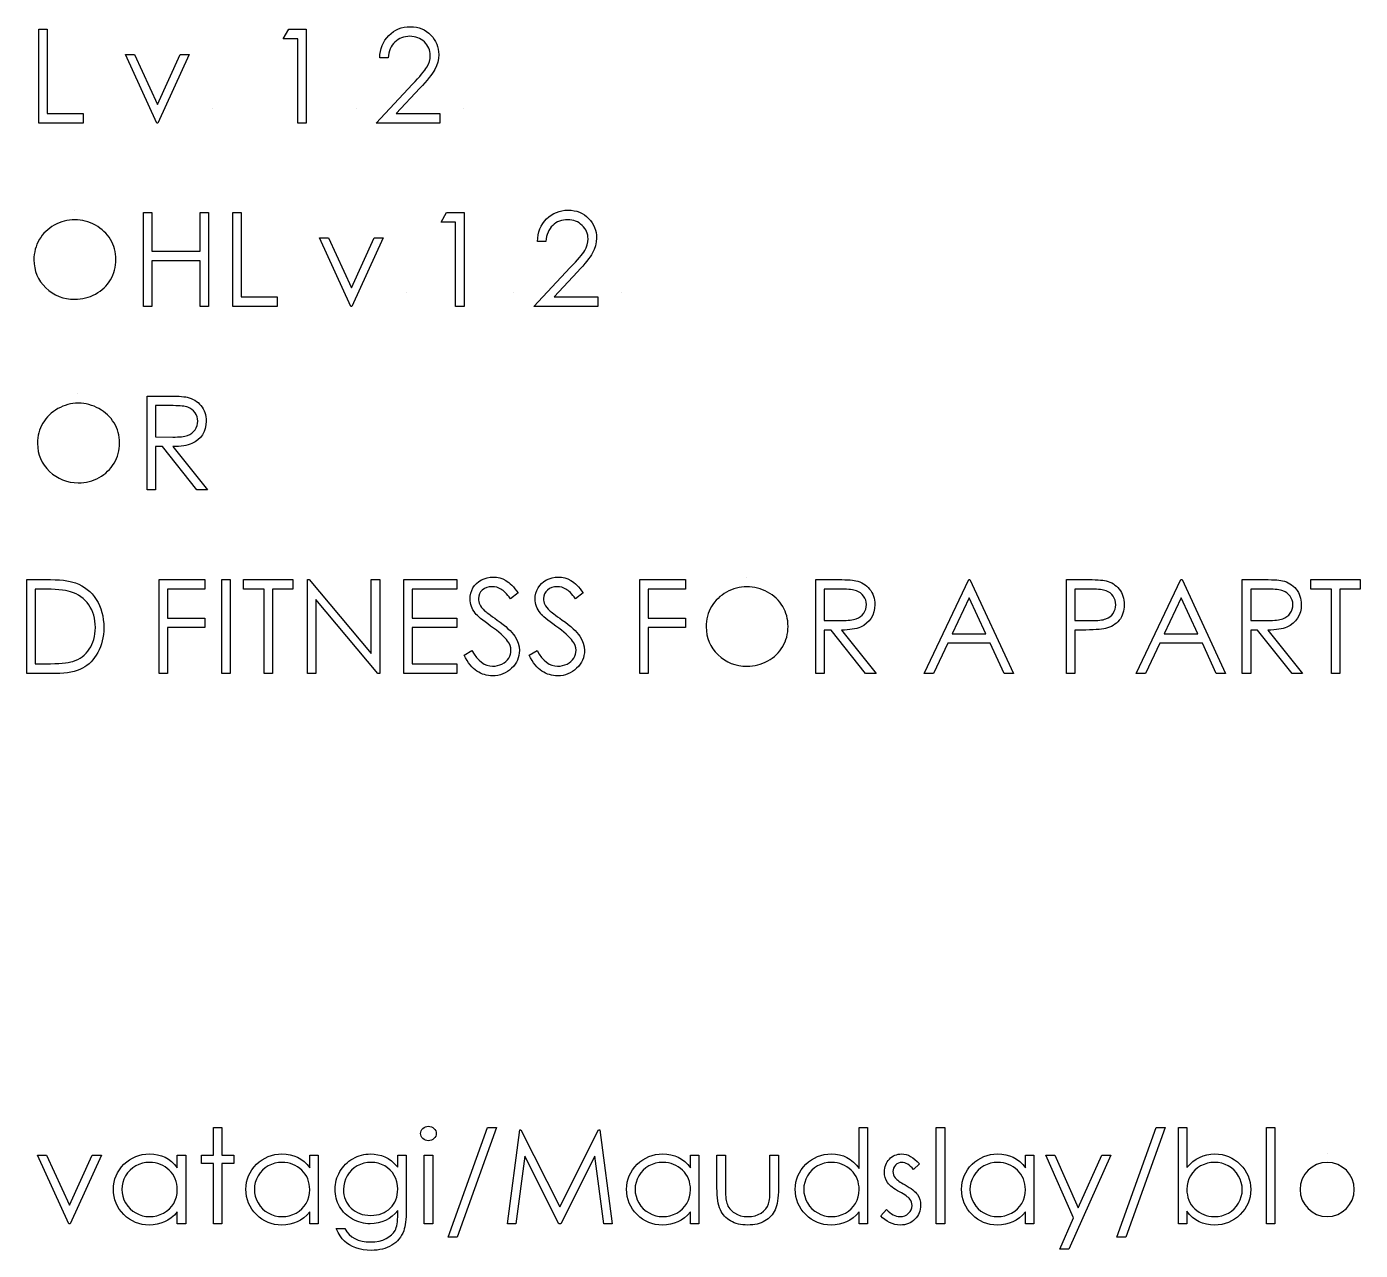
# Model space of a CAD drawing. Header units: millimetres. Extents: x -49 to 245, y 0 to 119.
# Drawn here: x 144.53 to 194.21, y 66.39 to 111.97 of the extents above; entities that cross this region are included whole.
import ezdxf

# ---------------------------------------------------------------- set-up
doc = ezdxf.new("R2010")
doc.units = ezdxf.units.MM

msp = doc.modelspace()

# ---------------------------------------------------------------- linework, layer by layer
at = {"color": 7, "linetype": 'Continuous'}
for p, q in [((151.465, 108.917), (151.465, 108.917)), ((156.805, 108.917), (156.805, 108.917)), ((160.798, 108.917), (160.798, 108.917)), ((146.305, 105.135), (146.305, 105.135)), ((158.689, 102.084), (158.689, 102.084)), ((162.683, 102.084), (162.683, 102.084)), ((166.677, 102.084), (166.676, 102.084)), ((146.439, 98.302), (146.439, 98.302)), ((171.343, 91.468), (171.343, 91.468)), ((192.973, 69.981), (192.973, 69.981))]:
    msp.add_line(p, q, dxfattribs=at)
at = {"color": 7, "linetype": 'Continuous', "flags": 128}
for points in [[(144.981, 111.879), (145.295, 111.879), (145.295, 111.879), (145.295, 108.737), (145.295, 108.737), (146.641, 108.737), (146.641, 108.737), (146.641, 108.379), (146.641, 108.379), (144.981, 108.379), (144.981, 108.379), (144.981, 111.879)], [(154.295, 111.879), (154.943, 111.879), (154.943, 111.879), (154.943, 108.379), (154.943, 108.379), (154.628, 108.379), (154.628, 108.379), (154.628, 111.52), (154.628, 111.52), (154.09, 111.52), (154.09, 111.52), (154.295, 111.879)], [(157.994, 110.802), (157.68, 110.802), (157.68, 110.802), (157.688, 110.926), (157.706, 111.046), (157.734, 111.158), (157.772, 111.266), (157.819, 111.368), (157.875, 111.465), (157.942, 111.555), (158.018, 111.64), (158.102, 111.717), (158.191, 111.784), (158.284, 111.84), (158.382, 111.886), (158.485, 111.922), (158.592, 111.948), (158.704, 111.963), (158.821, 111.968), (158.821, 111.968), (158.936, 111.963), (159.046, 111.949), (159.15, 111.925), (159.249, 111.891), (159.341, 111.847), (159.428, 111.794), (159.51, 111.731), (159.586, 111.658), (159.655, 111.579), (159.714, 111.496), (159.764, 111.41), (159.806, 111.321), (159.837, 111.228), (159.86, 111.131), (159.874, 111.032), (159.878, 110.928), (159.878, 110.928), (159.869, 110.782), (159.842, 110.641), (159.797, 110.505), (159.733, 110.373), (159.693, 110.306), (159.644, 110.232), (159.586, 110.153), (159.52, 110.069), (159.445, 109.978), (159.362, 109.882), (159.271, 109.78), (159.17, 109.672), (159.17, 109.672), (158.295, 108.737), (158.295, 108.737), (159.923, 108.737), (159.923, 108.737), (159.923, 108.379), (159.923, 108.379), (157.545, 108.379), (157.545, 108.379), (158.902, 109.827), (158.902, 109.827), (159.001, 109.931), (159.091, 110.028), (159.172, 110.117), (159.243, 110.2), (159.306, 110.276), (159.36, 110.345), (159.404, 110.408), (159.44, 110.463), (159.494, 110.568), (159.533, 110.676), (159.557, 110.786), (159.564, 110.9), (159.564, 110.9), (159.561, 110.971), (159.55, 111.04), (159.533, 111.106), (159.51, 111.17), (159.478, 111.231), (159.44, 111.29), (159.396, 111.346), (159.344, 111.4), (159.287, 111.449), (159.228, 111.491), (159.165, 111.527), (159.099, 111.557), (159.03, 111.58), (158.959, 111.596), (158.884, 111.606), (158.805, 111.609), (158.805, 111.609), (158.723, 111.606), (158.644, 111.596), (158.569, 111.579), (158.498, 111.556), (158.43, 111.527), (158.365, 111.49), (158.304, 111.447), (158.247, 111.397), (158.194, 111.341), (158.148, 111.28), (158.107, 111.214), (158.072, 111.142), (158.044, 111.065), (158.021, 110.982), (158.004, 110.895), (157.994, 110.802)], [(148.212, 110.936), (148.552, 110.936), (148.552, 110.936), (149.401, 109.074), (149.401, 109.074), (150.25, 110.936), (150.25, 110.936), (150.59, 110.936), (150.59, 110.936), (149.423, 108.379), (149.423, 108.379), (149.378, 108.379), (149.378, 108.379), (148.212, 110.936)], [(148.885, 105.045), (149.199, 105.045), (149.199, 105.045), (149.199, 103.609), (149.199, 103.609), (150.994, 103.609), (150.994, 103.609), (150.994, 105.045), (150.994, 105.045), (151.308, 105.045), (151.308, 105.045), (151.308, 101.545), (151.308, 101.545), (150.994, 101.545), (150.994, 101.545), (150.994, 103.25), (150.994, 103.25), (149.199, 103.25), (149.199, 103.25), (149.199, 101.545), (149.199, 101.545), (148.885, 101.545), (148.885, 101.545), (148.885, 105.045)], [(152.205, 105.045), (152.519, 105.045), (152.519, 105.045), (152.519, 101.904), (152.519, 101.904), (153.866, 101.904), (153.866, 101.904), (153.866, 101.545), (153.866, 101.545), (152.205, 101.545), (152.205, 101.545), (152.205, 105.045)], [(160.174, 105.045), (160.821, 105.045), (160.821, 105.045), (160.821, 101.545), (160.821, 101.545), (160.507, 101.545), (160.507, 101.545), (160.507, 104.686), (160.507, 104.686), (159.968, 104.686), (159.968, 104.686), (160.174, 105.045)], [(163.872, 103.968), (163.558, 103.968), (163.558, 103.968), (163.566, 104.093), (163.585, 104.212), (163.612, 104.325), (163.65, 104.433), (163.697, 104.535), (163.754, 104.632), (163.82, 104.722), (163.897, 104.807), (163.98, 104.884), (164.069, 104.951), (164.162, 105.007), (164.26, 105.053), (164.363, 105.089), (164.47, 105.115), (164.582, 105.13), (164.699, 105.135), (164.699, 105.135), (164.814, 105.13), (164.924, 105.115), (165.028, 105.091), (165.127, 105.058), (165.22, 105.014), (165.307, 104.96), (165.389, 104.898), (165.464, 104.825), (165.533, 104.746), (165.592, 104.663), (165.642, 104.577), (165.684, 104.488), (165.715, 104.395), (165.738, 104.298), (165.752, 104.198), (165.757, 104.094), (165.757, 104.094), (165.748, 103.949), (165.72, 103.808), (165.675, 103.672), (165.611, 103.54), (165.571, 103.473), (165.522, 103.399), (165.464, 103.32), (165.398, 103.236), (165.323, 103.144), (165.241, 103.048), (165.149, 102.947), (165.048, 102.839), (165.048, 102.839), (164.173, 101.904), (164.173, 101.904), (165.802, 101.904), (165.802, 101.904), (165.802, 101.545), (165.802, 101.545), (163.423, 101.545), (163.423, 101.545), (164.781, 102.994), (164.781, 102.994), (164.88, 103.097), (164.969, 103.194), (165.05, 103.284), (165.121, 103.367), (165.184, 103.443), (165.238, 103.512), (165.282, 103.574), (165.318, 103.63), (165.372, 103.735), (165.412, 103.843), (165.435, 103.953), (165.443, 104.066), (165.443, 104.066), (165.439, 104.138), (165.429, 104.207), (165.412, 104.273), (165.388, 104.336), (165.356, 104.398), (165.318, 104.456), (165.274, 104.512), (165.222, 104.566), (165.166, 104.615), (165.106, 104.658), (165.044, 104.694), (164.978, 104.723), (164.908, 104.746), (164.837, 104.763), (164.762, 104.772), (164.683, 104.776), (164.683, 104.776), (164.601, 104.772), (164.523, 104.763), (164.448, 104.746), (164.376, 104.723), (164.308, 104.693), (164.244, 104.657), (164.183, 104.613), (164.125, 104.564), (164.073, 104.508), (164.026, 104.447), (163.986, 104.381), (163.951, 104.309), (163.922, 104.232), (163.899, 104.149), (163.883, 104.062), (163.872, 103.968)], [(146.32, 104.776), (146.221, 104.773), (146.122, 104.763), (146.026, 104.748), (145.93, 104.726), (145.836, 104.697), (145.743, 104.663), (145.652, 104.622), (145.562, 104.575), (145.475, 104.524), (145.393, 104.467), (145.315, 104.406), (145.243, 104.341), (145.176, 104.271), (145.113, 104.198), (145.055, 104.119), (145.003, 104.036), (144.956, 103.951), (144.914, 103.862), (144.88, 103.771), (144.852, 103.678), (144.83, 103.583), (144.814, 103.484), (144.804, 103.384), (144.802, 103.281), (144.802, 103.281), (144.809, 103.13), (144.83, 102.985), (144.864, 102.846), (144.913, 102.713), (144.975, 102.585), (145.052, 102.464), (145.142, 102.349), (145.247, 102.239), (145.361, 102.14), (145.481, 102.053), (145.606, 101.981), (145.737, 101.921), (145.875, 101.874), (146.017, 101.841), (146.166, 101.821), (146.32, 101.814), (146.32, 101.814), (146.424, 101.817), (146.526, 101.826), (146.626, 101.842), (146.724, 101.863), (146.82, 101.891), (146.914, 101.924), (147.006, 101.964), (147.096, 102.009), (147.183, 102.061), (147.265, 102.116), (147.342, 102.176), (147.414, 102.241), (147.481, 102.309), (147.544, 102.383), (147.6, 102.461), (147.653, 102.544), (147.7, 102.63), (147.741, 102.718), (147.775, 102.809), (147.803, 102.902), (147.825, 102.997), (147.84, 103.095), (147.85, 103.195), (147.853, 103.297), (147.853, 103.297), (147.85, 103.399), (147.84, 103.499), (147.825, 103.595), (147.803, 103.69), (147.775, 103.782), (147.741, 103.871), (147.7, 103.958), (147.653, 104.043), (147.6, 104.124), (147.543, 104.201), (147.48, 104.274), (147.412, 104.343), (147.34, 104.407), (147.261, 104.467), (147.178, 104.524), (147.09, 104.575), (146.999, 104.622), (146.906, 104.663), (146.812, 104.697), (146.716, 104.726), (146.619, 104.748), (146.521, 104.763), (146.421, 104.773), (146.32, 104.776)], [(155.436, 104.103), (155.776, 104.103), (155.776, 104.103), (156.625, 102.241), (156.625, 102.241), (157.474, 104.103), (157.474, 104.103), (157.814, 104.103), (157.814, 104.103), (156.648, 101.545), (156.648, 101.545), (156.603, 101.545), (156.603, 101.545), (155.436, 104.103)], [(146.455, 97.943), (146.355, 97.94), (146.257, 97.93), (146.16, 97.915), (146.065, 97.893), (145.971, 97.864), (145.878, 97.83), (145.787, 97.789), (145.696, 97.742), (145.609, 97.69), (145.527, 97.633), (145.45, 97.572), (145.378, 97.507), (145.311, 97.438), (145.247, 97.364), (145.19, 97.286), (145.137, 97.203), (145.09, 97.117), (145.049, 97.029), (145.015, 96.938), (144.987, 96.845), (144.964, 96.749), (144.949, 96.651), (144.939, 96.551), (144.936, 96.448), (144.936, 96.448), (144.943, 96.296), (144.964, 96.151), (144.999, 96.012), (145.048, 95.879), (145.11, 95.752), (145.186, 95.63), (145.277, 95.515), (145.381, 95.406), (145.496, 95.306), (145.616, 95.22), (145.741, 95.147), (145.872, 95.088), (146.01, 95.041), (146.152, 95.008), (146.3, 94.987), (146.455, 94.981), (146.455, 94.981), (146.559, 94.984), (146.66, 94.993), (146.76, 95.008), (146.859, 95.03), (146.955, 95.057), (147.049, 95.09), (147.14, 95.13), (147.231, 95.176), (147.318, 95.227), (147.4, 95.283), (147.476, 95.343), (147.548, 95.407), (147.616, 95.476), (147.678, 95.55), (147.735, 95.628), (147.788, 95.71), (147.835, 95.796), (147.875, 95.885), (147.91, 95.975), (147.938, 96.069), (147.959, 96.164), (147.975, 96.261), (147.985, 96.362), (147.987, 96.464), (147.987, 96.464), (147.985, 96.566), (147.975, 96.665), (147.959, 96.762), (147.938, 96.857), (147.91, 96.948), (147.875, 97.037), (147.835, 97.124), (147.788, 97.209), (147.735, 97.291), (147.678, 97.368), (147.614, 97.441), (147.547, 97.509), (147.474, 97.574), (147.396, 97.634), (147.313, 97.69), (147.225, 97.742), (147.133, 97.789), (147.04, 97.83), (146.946, 97.864), (146.851, 97.893), (146.753, 97.915), (146.655, 97.93), (146.556, 97.94), (146.455, 97.943)], [(149.019, 98.212), (149.72, 98.212), (149.72, 98.212), (149.86, 98.211), (149.989, 98.209), (150.105, 98.205), (150.211, 98.2), (150.304, 98.193), (150.385, 98.185), (150.455, 98.175), (150.513, 98.164), (150.513, 98.164), (150.589, 98.144), (150.662, 98.118), (150.732, 98.087), (150.797, 98.051), (150.858, 98.01), (150.917, 97.964), (150.971, 97.912), (151.022, 97.856), (151.068, 97.795), (151.108, 97.731), (151.142, 97.664), (151.169, 97.593), (151.191, 97.518), (151.206, 97.441), (151.215, 97.36), (151.218, 97.276), (151.218, 97.276), (151.21, 97.136), (151.184, 97.006), (151.14, 96.884), (151.08, 96.77), (151.004, 96.668), (150.912, 96.579), (150.806, 96.503), (150.685, 96.441), (150.618, 96.415), (150.545, 96.392), (150.466, 96.373), (150.38, 96.357), (150.288, 96.344), (150.191, 96.335), (150.087, 96.329), (149.977, 96.327), (149.977, 96.327), (151.263, 94.712), (151.263, 94.712), (150.875, 94.712), (150.875, 94.712), (149.589, 96.327), (149.589, 96.327), (149.334, 96.327), (149.334, 96.327), (149.334, 94.712), (149.334, 94.712), (149.019, 94.712), (149.019, 94.712), (149.019, 98.212)], [(149.333, 97.853), (149.334, 96.686), (149.334, 96.686), (149.974, 96.681), (149.974, 96.681), (150.064, 96.682), (150.148, 96.686), (150.226, 96.69), (150.298, 96.697), (150.364, 96.707), (150.424, 96.718), (150.478, 96.731), (150.525, 96.746), (150.61, 96.784), (150.685, 96.831), (150.749, 96.889), (150.804, 96.955), (150.848, 97.03), (150.879, 97.108), (150.898, 97.19), (150.904, 97.277), (150.904, 97.277), (150.898, 97.361), (150.879, 97.441), (150.847, 97.518), (150.802, 97.59), (150.748, 97.656), (150.685, 97.711), (150.615, 97.757), (150.537, 97.792), (150.492, 97.806), (150.441, 97.819), (150.382, 97.829), (150.318, 97.837), (150.246, 97.844), (150.167, 97.849), (150.082, 97.852), (149.99, 97.853), (149.99, 97.853), (149.334, 97.853)], [(160.821, 88.554), (161.117, 88.731), (161.117, 88.731), (161.201, 88.594), (161.289, 88.476), (161.38, 88.376), (161.475, 88.294), (161.572, 88.23), (161.673, 88.184), (161.778, 88.157), (161.885, 88.148), (161.885, 88.148), (161.977, 88.153), (162.066, 88.168), (162.152, 88.193), (162.236, 88.229), (162.313, 88.273), (162.38, 88.325), (162.438, 88.383), (162.485, 88.449), (162.522, 88.519), (162.55, 88.591), (162.565, 88.664), (162.571, 88.741), (162.571, 88.741), (162.563, 88.828), (162.539, 88.915), (162.5, 89), (162.445, 89.084), (162.445, 89.084), (162.398, 89.144), (162.341, 89.206), (162.276, 89.272), (162.201, 89.34), (162.118, 89.411), (162.026, 89.485), (161.924, 89.563), (161.814, 89.643), (161.814, 89.643), (161.704, 89.722), (161.605, 89.796), (161.518, 89.864), (161.441, 89.926), (161.374, 89.983), (161.319, 90.034), (161.274, 90.079), (161.241, 90.119), (161.241, 90.119), (161.195, 90.181), (161.155, 90.244), (161.122, 90.309), (161.094, 90.375), (161.072, 90.442), (161.057, 90.511), (161.048, 90.581), (161.045, 90.651), (161.045, 90.651), (161.052, 90.762), (161.073, 90.869), (161.107, 90.97), (161.156, 91.066), (161.218, 91.154), (161.29, 91.233), (161.374, 91.301), (161.469, 91.36), (161.572, 91.407), (161.68, 91.442), (161.791, 91.461), (161.907, 91.468), (161.907, 91.468), (162.031, 91.461), (162.151, 91.437), (162.266, 91.397), (162.377, 91.341), (162.433, 91.306), (162.488, 91.265), (162.545, 91.217), (162.602, 91.162), (162.66, 91.1), (162.719, 91.032), (162.78, 90.957), (162.84, 90.876), (162.84, 90.876), (162.556, 90.661), (162.556, 90.661), (162.504, 90.726), (162.454, 90.786), (162.407, 90.84), (162.36, 90.888), (162.317, 90.93), (162.275, 90.966), (162.234, 90.997), (162.196, 91.022), (162.121, 91.06), (162.041, 91.088), (161.959, 91.104), (161.872, 91.109), (161.872, 91.109), (161.764, 91.102), (161.667, 91.077), (161.58, 91.037), (161.503, 90.981), (161.44, 90.914), (161.395, 90.839), (161.368, 90.756), (161.359, 90.666), (161.359, 90.666), (161.362, 90.61), (161.372, 90.555), (161.387, 90.5), (161.408, 90.446), (161.438, 90.391), (161.478, 90.335), (161.529, 90.276), (161.59, 90.214), (161.59, 90.214), (161.613, 90.194), (161.646, 90.167), (161.689, 90.134), (161.743, 90.093), (161.807, 90.046), (161.882, 89.993), (161.966, 89.933), (162.06, 89.865), (162.06, 89.865), (162.174, 89.782), (162.278, 89.701), (162.373, 89.623), (162.459, 89.546), (162.535, 89.473), (162.602, 89.401), (162.66, 89.332), (162.709, 89.265), (162.786, 89.133), (162.841, 89.001), (162.874, 88.868), (162.885, 88.736), (162.885, 88.736), (162.881, 88.642), (162.867, 88.551), (162.844, 88.463), (162.812, 88.378), (162.771, 88.296), (162.721, 88.218), (162.662, 88.143), (162.593, 88.071), (162.518, 88.005), (162.44, 87.947), (162.357, 87.899), (162.271, 87.86), (162.18, 87.829), (162.086, 87.806), (161.987, 87.793), (161.885, 87.789), (161.885, 87.789), (161.806, 87.792), (161.728, 87.8), (161.652, 87.813), (161.579, 87.833), (161.507, 87.857), (161.437, 87.888), (161.369, 87.923), (161.302, 87.965), (161.238, 88.012), (161.175, 88.068), (161.112, 88.13), (161.051, 88.2), (160.992, 88.277), (160.934, 88.362), (160.877, 88.454), (160.821, 88.554)], [(163.244, 88.554), (163.54, 88.731), (163.54, 88.731), (163.625, 88.594), (163.712, 88.476), (163.803, 88.376), (163.898, 88.294), (163.995, 88.23), (164.096, 88.184), (164.201, 88.157), (164.308, 88.148), (164.308, 88.148), (164.4, 88.153), (164.489, 88.168), (164.575, 88.193), (164.659, 88.229), (164.736, 88.273), (164.803, 88.325), (164.861, 88.383), (164.908, 88.449), (164.945, 88.519), (164.973, 88.591), (164.988, 88.664), (164.994, 88.741), (164.994, 88.741), (164.986, 88.828), (164.962, 88.915), (164.923, 89), (164.868, 89.084), (164.868, 89.084), (164.821, 89.144), (164.765, 89.206), (164.699, 89.272), (164.624, 89.34), (164.541, 89.411), (164.449, 89.485), (164.347, 89.563), (164.237, 89.643), (164.237, 89.643), (164.127, 89.722), (164.028, 89.796), (163.941, 89.864), (163.864, 89.926), (163.797, 89.983), (163.742, 90.034), (163.697, 90.079), (163.664, 90.119), (163.664, 90.119), (163.618, 90.181), (163.578, 90.244), (163.545, 90.309), (163.517, 90.375), (163.496, 90.442), (163.48, 90.511), (163.471, 90.581), (163.468, 90.651), (163.468, 90.651), (163.475, 90.762), (163.496, 90.869), (163.531, 90.97), (163.579, 91.066), (163.641, 91.154), (163.713, 91.233), (163.797, 91.301), (163.892, 91.36), (163.995, 91.407), (164.103, 91.442), (164.214, 91.461), (164.331, 91.468), (164.331, 91.468), (164.454, 91.461), (164.574, 91.437), (164.689, 91.397), (164.8, 91.341), (164.856, 91.306), (164.911, 91.265), (164.968, 91.217), (165.025, 91.162), (165.084, 91.1), (165.142, 91.032), (165.203, 90.957), (165.263, 90.876), (165.263, 90.876), (164.979, 90.661), (164.979, 90.661), (164.927, 90.726), (164.877, 90.786), (164.83, 90.84), (164.783, 90.888), (164.74, 90.93), (164.698, 90.966), (164.657, 90.997), (164.619, 91.022), (164.544, 91.06), (164.464, 91.088), (164.382, 91.104), (164.295, 91.109), (164.295, 91.109), (164.188, 91.102), (164.09, 91.077), (164.003, 91.037), (163.926, 90.981), (163.863, 90.914), (163.818, 90.839), (163.791, 90.756), (163.782, 90.666), (163.782, 90.666), (163.785, 90.61), (163.795, 90.555), (163.81, 90.5), (163.831, 90.446), (163.861, 90.391), (163.901, 90.335), (163.952, 90.276), (164.013, 90.214), (164.013, 90.214), (164.036, 90.194), (164.069, 90.167), (164.112, 90.134), (164.166, 90.093), (164.23, 90.046), (164.305, 89.993), (164.389, 89.933), (164.483, 89.865), (164.483, 89.865), (164.597, 89.782), (164.701, 89.701), (164.796, 89.623), (164.882, 89.546), (164.958, 89.473), (165.025, 89.401), (165.084, 89.332), (165.132, 89.265), (165.209, 89.133), (165.264, 89.001), (165.297, 88.868), (165.308, 88.736), (165.308, 88.736), (165.304, 88.642), (165.29, 88.551), (165.267, 88.463), (165.235, 88.378), (165.194, 88.296), (165.144, 88.218), (165.085, 88.143), (165.016, 88.071), (164.941, 88.005), (164.863, 87.947), (164.78, 87.899), (164.694, 87.86), (164.603, 87.829), (164.509, 87.806), (164.41, 87.793), (164.308, 87.789), (164.308, 87.789), (164.229, 87.792), (164.151, 87.8), (164.075, 87.813), (164.002, 87.833), (163.93, 87.857), (163.86, 87.888), (163.792, 87.923), (163.725, 87.965), (163.661, 88.012), (163.598, 88.068), (163.535, 88.13), (163.474, 88.2), (163.415, 88.277), (163.357, 88.362), (163.3, 88.454), (163.244, 88.554)], [(144.532, 87.879), (144.532, 91.379), (144.532, 91.379), (145.239, 91.379), (145.239, 91.379), (145.423, 91.376), (145.595, 91.371), (145.754, 91.361), (145.899, 91.347), (146.031, 91.329), (146.15, 91.308), (146.256, 91.282), (146.35, 91.252), (146.35, 91.252), (146.47, 91.204), (146.584, 91.147), (146.691, 91.082), (146.791, 91.009), (146.885, 90.927), (146.971, 90.838), (147.051, 90.74), (147.124, 90.634), (147.19, 90.521), (147.247, 90.403), (147.295, 90.28), (147.334, 90.152), (147.365, 90.018), (147.387, 89.878), (147.4, 89.734), (147.404, 89.584), (147.404, 89.584), (147.401, 89.455), (147.39, 89.329), (147.373, 89.208), (147.349, 89.09), (147.318, 88.976), (147.279, 88.866), (147.234, 88.761), (147.183, 88.659), (147.125, 88.562), (147.064, 88.472), (146.998, 88.388), (146.929, 88.312), (146.854, 88.241), (146.777, 88.177), (146.694, 88.12), (146.608, 88.069), (146.515, 88.024), (146.413, 87.985), (146.303, 87.953), (146.183, 87.926), (146.055, 87.905), (145.918, 87.89), (145.772, 87.881), (145.617, 87.879), (145.617, 87.879), (144.532, 87.879)], [(144.846, 88.237), (145.248, 88.237), (145.248, 88.237), (145.421, 88.239), (145.581, 88.243), (145.727, 88.25), (145.859, 88.26), (145.977, 88.273), (146.082, 88.287), (146.172, 88.305), (146.249, 88.327), (146.249, 88.327), (146.344, 88.362), (146.434, 88.402), (146.519, 88.45), (146.598, 88.503), (146.673, 88.564), (146.742, 88.63), (146.806, 88.702), (146.865, 88.782), (146.917, 88.866), (146.963, 88.955), (147.002, 89.049), (147.034, 89.147), (147.058, 89.25), (147.076, 89.357), (147.086, 89.469), (147.09, 89.585), (147.09, 89.585), (147.086, 89.708), (147.075, 89.826), (147.056, 89.938), (147.029, 90.047), (146.995, 90.152), (146.953, 90.251), (146.903, 90.346), (146.846, 90.437), (146.782, 90.522), (146.712, 90.6), (146.636, 90.67), (146.555, 90.735), (146.467, 90.792), (146.373, 90.842), (146.274, 90.885), (146.168, 90.921), (146.168, 90.921), (146.08, 90.945), (145.979, 90.964), (145.864, 90.981), (145.736, 90.995), (145.595, 91.006), (145.441, 91.013), (145.273, 91.018), (145.092, 91.02), (145.092, 91.02), (144.846, 91.02), (144.846, 91.02), (144.846, 88.237)], [(149.468, 91.379), (151.173, 91.379), (151.173, 91.379), (151.173, 91.02), (151.173, 91.02), (149.782, 91.02), (149.782, 91.02), (149.782, 89.943), (149.782, 89.943), (151.173, 89.943), (151.173, 89.943), (151.173, 89.584), (151.173, 89.584), (149.782, 89.584), (149.782, 89.584), (149.782, 87.879), (149.782, 87.879), (149.468, 87.879), (149.468, 87.879), (149.468, 91.379)], [(151.801, 91.379), (152.116, 91.379), (152.116, 91.379), (152.116, 87.879), (152.116, 87.879), (151.802, 87.879), (151.802, 87.879), (151.802, 91.379)], [(152.609, 91.02), (152.609, 91.379), (152.609, 91.379), (154.449, 91.379), (154.449, 91.379), (154.449, 91.02), (154.449, 91.02), (153.686, 91.02), (153.686, 91.02), (153.686, 87.879), (153.686, 87.879), (153.372, 87.879), (153.372, 87.879), (153.372, 91.02), (153.372, 91.02), (152.609, 91.02)], [(154.987, 87.879), (154.987, 91.379), (154.987, 91.379), (155.053, 91.379), (155.053, 91.379), (157.366, 88.624), (157.366, 88.624), (157.366, 91.379), (157.366, 91.379), (157.68, 91.379), (157.68, 91.379), (157.68, 87.879), (157.68, 87.879), (157.608, 87.879), (157.608, 87.879), (155.302, 90.627), (155.302, 90.627), (155.302, 87.879), (155.302, 87.879), (154.987, 87.879)], [(158.577, 91.379), (160.552, 91.379), (160.552, 91.379), (160.552, 91.02), (160.552, 91.02), (158.891, 91.02), (158.891, 91.02), (158.891, 89.943), (158.891, 89.943), (160.552, 89.943), (160.552, 89.943), (160.552, 89.584), (160.552, 89.584), (158.891, 89.584), (158.891, 89.584), (158.891, 88.237), (158.891, 88.237), (160.552, 88.237), (160.552, 88.237), (160.552, 87.879), (160.552, 87.879), (158.577, 87.879), (158.577, 87.879), (158.577, 91.379)], [(167.372, 91.379), (169.077, 91.379), (169.077, 91.379), (169.077, 91.02), (169.077, 91.02), (167.686, 91.02), (167.686, 91.02), (167.686, 89.943), (167.686, 89.943), (169.077, 89.943), (169.077, 89.943), (169.077, 89.584), (169.077, 89.584), (167.686, 89.584), (167.686, 89.584), (167.686, 87.879), (167.686, 87.879), (167.372, 87.879), (167.372, 87.879), (167.372, 91.379)], [(171.359, 91.109), (171.259, 91.106), (171.161, 91.097), (171.064, 91.081), (170.969, 91.059), (170.875, 91.031), (170.782, 90.996), (170.69, 90.956), (170.6, 90.909), (170.513, 90.857), (170.431, 90.8), (170.354, 90.739), (170.282, 90.674), (170.214, 90.604), (170.151, 90.531), (170.094, 90.452), (170.041, 90.37), (169.994, 90.284), (169.953, 90.196), (169.918, 90.105), (169.89, 90.011), (169.868, 89.916), (169.853, 89.818), (169.843, 89.718), (169.84, 89.614), (169.84, 89.614), (169.847, 89.463), (169.868, 89.318), (169.902, 89.179), (169.951, 89.046), (170.014, 88.918), (170.09, 88.797), (170.181, 88.682), (170.285, 88.573), (170.399, 88.473), (170.519, 88.387), (170.645, 88.314), (170.776, 88.254), (170.913, 88.207), (171.056, 88.174), (171.204, 88.154), (171.359, 88.148), (171.359, 88.148), (171.462, 88.151), (171.564, 88.16), (171.664, 88.175), (171.762, 88.197), (171.858, 88.224), (171.952, 88.257), (172.044, 88.297), (172.135, 88.343), (172.222, 88.394), (172.304, 88.449), (172.38, 88.51), (172.452, 88.574), (172.52, 88.643), (172.582, 88.716), (172.639, 88.794), (172.691, 88.877), (172.738, 88.963), (172.779, 89.051), (172.813, 89.142), (172.841, 89.235), (172.863, 89.331), (172.879, 89.428), (172.888, 89.528), (172.891, 89.631), (172.891, 89.631), (172.888, 89.732), (172.879, 89.832), (172.863, 89.929), (172.841, 90.023), (172.813, 90.115), (172.779, 90.204), (172.738, 90.291), (172.691, 90.376), (172.639, 90.457), (172.581, 90.534), (172.518, 90.607), (172.451, 90.676), (172.378, 90.74), (172.299, 90.801), (172.217, 90.857), (172.128, 90.909), (172.037, 90.956), (171.944, 90.996), (171.85, 91.031), (171.755, 91.059), (171.657, 91.081), (171.559, 91.097), (171.46, 91.106), (171.359, 91.109)], [(173.923, 91.379), (174.624, 91.379), (174.624, 91.379), (174.764, 91.378), (174.893, 91.376), (175.009, 91.371), (175.115, 91.367), (175.208, 91.36), (175.289, 91.352), (175.359, 91.342), (175.417, 91.331), (175.417, 91.331), (175.493, 91.311), (175.566, 91.285), (175.635, 91.254), (175.701, 91.218), (175.762, 91.177), (175.821, 91.13), (175.875, 91.079), (175.926, 91.022), (175.972, 90.962), (176.012, 90.898), (176.046, 90.83), (176.073, 90.759), (176.095, 90.685), (176.11, 90.608), (176.119, 90.527), (176.122, 90.443), (176.122, 90.443), (176.114, 90.303), (176.088, 90.173), (176.044, 90.051), (175.984, 89.937), (175.907, 89.835), (175.816, 89.746), (175.71, 89.67), (175.589, 89.607), (175.522, 89.582), (175.449, 89.558), (175.37, 89.539), (175.284, 89.523), (175.192, 89.511), (175.095, 89.502), (174.991, 89.496), (174.881, 89.494), (174.881, 89.494), (176.167, 87.879), (176.167, 87.879), (175.778, 87.879), (175.778, 87.879), (174.493, 89.494), (174.493, 89.494), (174.237, 89.494), (174.237, 89.494), (174.237, 87.879), (174.237, 87.879), (173.923, 87.879), (173.923, 87.879), (173.923, 91.379)], [(174.237, 91.02), (174.237, 89.853), (174.237, 89.853), (174.878, 89.848), (174.878, 89.848), (174.968, 89.849), (175.052, 89.852), (175.13, 89.857), (175.202, 89.864), (175.268, 89.873), (175.328, 89.884), (175.382, 89.898), (175.429, 89.913), (175.513, 89.951), (175.588, 89.998), (175.653, 90.055), (175.708, 90.122), (175.752, 90.196), (175.783, 90.274), (175.802, 90.357), (175.808, 90.443), (175.808, 90.443), (175.802, 90.527), (175.783, 90.608), (175.75, 90.684), (175.706, 90.757), (175.652, 90.823), (175.589, 90.878), (175.519, 90.923), (175.441, 90.959), (175.396, 90.973), (175.344, 90.985), (175.286, 90.996), (175.222, 91.004), (175.15, 91.011), (175.071, 91.016), (174.985, 91.019), (174.894, 91.02), (174.894, 91.02), (174.237, 91.02)], [(179.667, 91.379), (181.282, 87.879), (181.282, 87.879), (180.941, 87.879), (180.941, 87.879), (180.423, 89), (180.423, 89), (178.837, 89), (178.837, 89), (178.305, 87.879), (178.305, 87.879), (177.962, 87.879), (177.962, 87.879), (179.622, 91.379), (179.622, 91.379), (179.667, 91.379)], [(183.257, 91.379), (183.943, 91.379), (183.943, 91.379), (184.085, 91.378), (184.214, 91.375), (184.332, 91.371), (184.438, 91.365), (184.531, 91.358), (184.613, 91.349), (184.683, 91.339), (184.74, 91.326), (184.74, 91.326), (184.812, 91.305), (184.881, 91.279), (184.946, 91.248), (185.009, 91.212), (185.067, 91.172), (185.122, 91.126), (185.174, 91.076), (185.223, 91.02), (185.267, 90.961), (185.305, 90.898), (185.337, 90.83), (185.364, 90.76), (185.384, 90.685), (185.399, 90.607), (185.408, 90.525), (185.41, 90.44), (185.41, 90.44), (185.408, 90.353), (185.399, 90.271), (185.385, 90.193), (185.364, 90.119), (185.338, 90.048), (185.306, 89.981), (185.268, 89.918), (185.225, 89.859), (185.176, 89.804), (185.123, 89.754), (185.066, 89.708), (185.004, 89.668), (184.937, 89.632), (184.866, 89.6), (184.791, 89.574), (184.712, 89.551), (184.712, 89.551), (184.646, 89.538), (184.567, 89.526), (184.475, 89.516), (184.37, 89.509), (184.252, 89.502), (184.122, 89.497), (183.978, 89.495), (183.821, 89.494), (183.821, 89.494), (183.571, 89.494), (183.571, 89.494), (183.571, 87.879), (183.571, 87.879), (183.257, 87.879), (183.257, 87.879), (183.257, 91.379)], [(183.571, 91.02), (183.571, 89.853), (183.571, 89.853), (184.184, 89.845), (184.184, 89.845), (184.273, 89.846), (184.357, 89.849), (184.434, 89.854), (184.505, 89.861), (184.57, 89.87), (184.629, 89.881), (184.681, 89.894), (184.727, 89.909), (184.808, 89.946), (184.881, 89.993), (184.944, 90.051), (184.998, 90.117), (185.041, 90.192), (185.072, 90.269), (185.09, 90.352), (185.096, 90.438), (185.096, 90.438), (185.09, 90.522), (185.072, 90.604), (185.041, 90.681), (184.998, 90.755), (184.944, 90.821), (184.884, 90.877), (184.815, 90.923), (184.738, 90.959), (184.695, 90.973), (184.645, 90.985), (184.588, 90.996), (184.526, 91.004), (184.456, 91.011), (184.381, 91.016), (184.299, 91.019), (184.211, 91.02), (184.211, 91.02), (183.571, 91.02)], [(187.564, 91.379), (189.18, 87.879), (189.18, 87.879), (188.838, 87.879), (188.838, 87.879), (188.321, 89), (188.321, 89), (186.734, 89), (186.734, 89), (186.202, 87.879), (186.202, 87.879), (185.859, 87.879), (185.859, 87.879), (187.519, 91.379), (187.519, 91.379), (187.564, 91.379)], [(189.808, 91.379), (190.508, 91.379), (190.508, 91.379), (190.649, 91.378), (190.778, 91.376), (190.894, 91.371), (190.999, 91.367), (191.092, 91.36), (191.174, 91.352), (191.244, 91.342), (191.301, 91.331), (191.301, 91.331), (191.378, 91.311), (191.451, 91.285), (191.52, 91.254), (191.585, 91.218), (191.647, 91.177), (191.705, 91.13), (191.76, 91.079), (191.81, 91.022), (191.857, 90.962), (191.897, 90.898), (191.93, 90.83), (191.958, 90.759), (191.979, 90.685), (191.995, 90.608), (192.004, 90.527), (192.007, 90.443), (192.007, 90.443), (191.998, 90.303), (191.972, 90.173), (191.929, 90.051), (191.869, 89.937), (191.792, 89.835), (191.701, 89.746), (191.594, 89.67), (191.474, 89.607), (191.406, 89.582), (191.334, 89.558), (191.254, 89.539), (191.169, 89.523), (191.077, 89.511), (190.979, 89.502), (190.876, 89.496), (190.766, 89.494), (190.766, 89.494), (192.052, 87.879), (192.052, 87.879), (191.663, 87.879), (191.663, 87.879), (190.377, 89.494), (190.377, 89.494), (190.122, 89.494), (190.122, 89.494), (190.122, 87.879), (190.122, 87.879), (189.808, 87.879), (189.808, 87.879), (189.808, 91.379)], [(190.122, 91.02), (190.122, 89.853), (190.122, 89.853), (190.763, 89.848), (190.763, 89.848), (190.853, 89.849), (190.937, 89.852), (191.015, 89.857), (191.087, 89.864), (191.153, 89.873), (191.212, 89.884), (191.266, 89.898), (191.314, 89.913), (191.398, 89.951), (191.473, 89.998), (191.538, 90.055), (191.592, 90.122), (191.636, 90.196), (191.667, 90.274), (191.686, 90.357), (191.693, 90.443), (191.693, 90.443), (191.686, 90.527), (191.667, 90.608), (191.635, 90.684), (191.591, 90.757), (191.536, 90.823), (191.474, 90.878), (191.404, 90.923), (191.325, 90.959), (191.28, 90.973), (191.229, 90.985), (191.171, 90.996), (191.106, 91.004), (191.034, 91.011), (190.956, 91.016), (190.87, 91.019), (190.778, 91.02), (190.778, 91.02), (190.122, 91.02)], [(192.366, 91.02), (192.366, 91.379), (192.366, 91.379), (194.205, 91.379), (194.205, 91.379), (194.205, 91.02), (194.205, 91.02), (193.443, 91.02), (193.443, 91.02), (193.443, 87.879), (193.443, 87.879), (193.128, 87.879), (193.128, 87.879), (193.128, 91.02), (193.128, 91.02), (192.366, 91.02)], [(179.641, 90.696), (179.007, 89.359), (179.007, 89.359), (180.258, 89.359), (180.258, 89.359), (179.641, 90.696)], [(187.538, 90.696), (186.905, 89.359), (186.905, 89.359), (188.155, 89.359), (188.155, 89.359), (187.538, 90.696)], [(151.487, 70.968), (151.802, 70.968), (151.802, 70.968), (151.802, 69.936), (151.802, 69.936), (152.25, 69.936), (152.25, 69.936), (152.25, 69.622), (152.25, 69.622), (151.802, 69.622), (151.802, 69.622), (151.802, 67.379), (151.802, 67.379), (151.487, 67.379), (151.487, 67.379), (151.487, 69.622), (151.487, 69.622), (151.039, 69.622), (151.039, 69.622), (151.039, 69.936), (151.039, 69.936), (151.487, 69.936), (151.487, 69.936), (151.487, 70.968)], [(159.496, 71.013), (159.554, 71.008), (159.608, 70.993), (159.658, 70.968), (159.702, 70.934), (159.74, 70.893), (159.767, 70.846), (159.783, 70.796), (159.789, 70.742), (159.789, 70.742), (159.783, 70.69), (159.767, 70.641), (159.74, 70.595), (159.702, 70.554), (159.658, 70.52), (159.608, 70.494), (159.554, 70.48), (159.496, 70.475), (159.496, 70.475), (159.438, 70.48), (159.386, 70.494), (159.336, 70.52), (159.291, 70.554), (159.254, 70.595), (159.227, 70.641), (159.211, 70.69), (159.205, 70.742), (159.205, 70.742), (159.211, 70.796), (159.227, 70.846), (159.254, 70.893), (159.291, 70.934), (159.336, 70.968), (159.386, 70.993), (159.438, 71.008), (159.496, 71.013)], [(162.032, 70.968), (160.568, 66.885), (160.568, 66.885), (160.237, 66.885), (160.237, 66.885), (161.701, 70.968), (161.701, 70.968), (162.032, 70.968)], [(162.436, 67.379), (162.898, 70.879), (162.898, 70.879), (162.943, 70.879), (162.943, 70.879), (164.388, 68.007), (164.388, 68.007), (165.83, 70.879), (165.83, 70.879), (165.875, 70.879), (165.875, 70.879), (166.34, 67.379), (166.34, 67.379), (166.024, 67.379), (166.024, 67.379), (165.689, 69.897), (165.689, 69.897), (164.426, 67.379), (164.426, 67.379), (164.355, 67.379), (164.355, 67.379), (163.087, 69.903), (163.087, 69.903), (162.752, 67.379), (162.752, 67.379), (162.436, 67.379)], [(175.853, 70.968), (175.853, 67.379), (175.853, 67.379), (175.539, 67.379), (175.539, 67.379), (175.539, 67.821), (175.539, 67.821), (175.43, 67.703), (175.316, 67.602), (175.194, 67.518), (175.066, 67.451), (174.932, 67.4), (174.793, 67.363), (174.646, 67.341), (174.494, 67.334), (174.494, 67.334), (174.359, 67.34), (174.228, 67.358), (174.103, 67.388), (173.982, 67.43), (173.867, 67.485), (173.756, 67.552), (173.651, 67.63), (173.551, 67.721), (173.459, 67.821), (173.38, 67.925), (173.313, 68.035), (173.258, 68.151), (173.215, 68.272), (173.185, 68.397), (173.167, 68.528), (173.16, 68.664), (173.16, 68.664), (173.167, 68.798), (173.185, 68.927), (173.216, 69.05), (173.259, 69.169), (173.315, 69.283), (173.382, 69.391), (173.462, 69.496), (173.555, 69.595), (173.655, 69.685), (173.762, 69.764), (173.873, 69.83), (173.989, 69.884), (174.11, 69.927), (174.237, 69.957), (174.368, 69.975), (174.504, 69.981), (174.504, 69.981), (174.66, 69.973), (174.809, 69.947), (174.95, 69.905), (175.083, 69.846), (175.208, 69.77), (175.327, 69.677), (175.436, 69.567), (175.539, 69.441), (175.539, 69.441), (175.539, 70.968), (175.539, 70.968), (175.853, 70.968)], [(178.41, 70.968), (178.725, 70.968), (178.725, 70.968), (178.725, 67.379), (178.725, 67.379), (178.41, 67.379), (178.41, 67.379), (178.41, 70.968)], [(186.936, 70.968), (185.472, 66.885), (185.472, 66.885), (185.141, 66.885), (185.141, 66.885), (186.605, 70.968), (186.605, 70.968), (186.936, 70.968)], [(187.43, 67.379), (187.43, 70.968), (187.43, 70.968), (187.744, 70.968), (187.744, 70.968), (187.744, 69.472), (187.744, 69.472), (187.852, 69.592), (187.967, 69.695), (188.088, 69.783), (188.215, 69.854), (188.349, 69.91), (188.488, 69.95), (188.635, 69.973), (188.787, 69.981), (188.787, 69.981), (188.922, 69.975), (189.054, 69.957), (189.179, 69.926), (189.3, 69.884), (189.415, 69.83), (189.525, 69.763), (189.631, 69.684), (189.731, 69.593), (189.823, 69.494), (189.902, 69.389), (189.969, 69.279), (190.025, 69.164), (190.067, 69.044), (190.097, 68.919), (190.116, 68.788), (190.122, 68.652), (190.122, 68.652), (190.116, 68.519), (190.097, 68.39), (190.067, 68.265), (190.023, 68.146), (189.968, 68.032), (189.9, 67.923), (189.82, 67.819), (189.727, 67.72), (189.626, 67.63), (189.52, 67.551), (189.409, 67.484), (189.293, 67.43), (189.171, 67.388), (189.045, 67.357), (188.913, 67.34), (188.777, 67.334), (188.777, 67.334), (188.622, 67.341), (188.474, 67.364), (188.333, 67.404), (188.2, 67.458), (188.075, 67.529), (187.957, 67.618), (187.847, 67.726), (187.744, 67.852), (187.744, 67.852), (187.744, 67.379), (187.744, 67.379), (187.43, 67.379)], [(190.705, 70.968), (191.019, 70.968), (191.019, 70.968), (191.019, 67.379), (191.019, 67.379), (190.705, 67.379), (190.705, 67.379), (190.705, 70.968)], [(144.936, 69.936), (145.276, 69.936), (145.276, 69.936), (146.125, 68.074), (146.125, 68.074), (146.974, 69.936), (146.974, 69.936), (147.314, 69.936), (147.314, 69.936), (146.148, 67.379), (146.148, 67.379), (146.103, 67.379), (146.103, 67.379), (144.936, 69.936)], [(150.455, 69.936), (150.455, 67.379), (150.455, 67.379), (150.141, 67.379), (150.141, 67.379), (150.141, 67.821), (150.141, 67.821), (150.033, 67.703), (149.918, 67.602), (149.796, 67.518), (149.669, 67.451), (149.535, 67.4), (149.395, 67.363), (149.249, 67.341), (149.097, 67.334), (149.097, 67.334), (148.961, 67.34), (148.831, 67.358), (148.705, 67.388), (148.585, 67.43), (148.47, 67.485), (148.359, 67.552), (148.254, 67.63), (148.154, 67.721), (148.062, 67.821), (147.982, 67.925), (147.916, 68.035), (147.86, 68.151), (147.818, 68.272), (147.788, 68.397), (147.769, 68.528), (147.763, 68.664), (147.763, 68.664), (147.769, 68.798), (147.788, 68.927), (147.818, 69.05), (147.862, 69.169), (147.917, 69.283), (147.985, 69.391), (148.065, 69.496), (148.157, 69.595), (148.258, 69.685), (148.365, 69.764), (148.475, 69.83), (148.592, 69.884), (148.713, 69.927), (148.839, 69.957), (148.97, 69.975), (149.106, 69.981), (149.106, 69.981), (149.263, 69.973), (149.411, 69.95), (149.552, 69.911), (149.686, 69.857), (149.811, 69.786), (149.93, 69.696), (150.039, 69.589), (150.141, 69.463), (150.141, 69.463), (150.141, 69.936), (150.141, 69.936), (150.455, 69.936)], [(149.111, 69.667), (148.973, 69.659), (148.841, 69.634), (148.715, 69.593), (148.594, 69.535), (148.482, 69.463), (148.381, 69.377), (148.293, 69.278), (148.217, 69.165), (148.156, 69.044), (148.112, 68.92), (148.086, 68.792), (148.077, 68.661), (148.077, 68.661), (148.086, 68.53), (148.112, 68.403), (148.156, 68.278), (148.218, 68.156), (148.295, 68.042), (148.384, 67.942), (148.484, 67.855), (148.597, 67.782), (148.719, 67.723), (148.844, 67.681), (148.974, 67.656), (149.108, 67.648), (149.108, 67.648), (149.244, 67.656), (149.376, 67.681), (149.505, 67.722), (149.629, 67.78), (149.745, 67.852), (149.847, 67.937), (149.934, 68.033), (150.008, 68.14), (150.066, 68.257), (150.108, 68.382), (150.133, 68.513), (150.141, 68.652), (150.141, 68.652), (150.136, 68.758), (150.122, 68.859), (150.099, 68.957), (150.067, 69.049), (150.025, 69.138), (149.974, 69.222), (149.913, 69.301), (149.843, 69.376), (149.767, 69.444), (149.686, 69.504), (149.601, 69.553), (149.512, 69.594), (149.418, 69.626), (149.32, 69.649), (149.217, 69.663), (149.111, 69.667)], [(155.391, 69.936), (155.391, 67.379), (155.391, 67.379), (155.077, 67.379), (155.077, 67.379), (155.077, 67.821), (155.077, 67.821), (154.968, 67.703), (154.854, 67.602), (154.732, 67.518), (154.605, 67.451), (154.471, 67.4), (154.331, 67.363), (154.185, 67.341), (154.032, 67.334), (154.032, 67.334), (153.897, 67.34), (153.767, 67.358), (153.641, 67.388), (153.521, 67.43), (153.406, 67.485), (153.295, 67.552), (153.19, 67.63), (153.089, 67.721), (152.998, 67.821), (152.918, 67.925), (152.852, 68.035), (152.796, 68.151), (152.754, 68.272), (152.723, 68.397), (152.705, 68.528), (152.699, 68.664), (152.699, 68.664), (152.705, 68.798), (152.723, 68.927), (152.754, 69.05), (152.798, 69.169), (152.853, 69.283), (152.92, 69.391), (153, 69.496), (153.093, 69.595), (153.194, 69.685), (153.3, 69.764), (153.411, 69.83), (153.528, 69.884), (153.649, 69.927), (153.775, 69.957), (153.906, 69.975), (154.042, 69.981), (154.042, 69.981), (154.199, 69.973), (154.347, 69.95), (154.488, 69.911), (154.621, 69.857), (154.747, 69.786), (154.865, 69.696), (154.975, 69.589), (155.077, 69.463), (155.077, 69.463), (155.077, 69.936), (155.077, 69.936), (155.391, 69.936)], [(154.046, 69.667), (153.909, 69.659), (153.777, 69.634), (153.651, 69.593), (153.53, 69.535), (153.418, 69.463), (153.317, 69.377), (153.229, 69.278), (153.153, 69.165), (153.092, 69.044), (153.048, 68.92), (153.021, 68.792), (153.013, 68.661), (153.013, 68.661), (153.022, 68.53), (153.048, 68.403), (153.092, 68.278), (153.154, 68.156), (153.231, 68.042), (153.319, 67.942), (153.42, 67.855), (153.533, 67.782), (153.655, 67.723), (153.78, 67.681), (153.91, 67.656), (154.044, 67.648), (154.044, 67.648), (154.18, 67.656), (154.312, 67.681), (154.441, 67.722), (154.565, 67.78), (154.681, 67.852), (154.783, 67.937), (154.87, 68.033), (154.944, 68.14), (155.002, 68.257), (155.044, 68.382), (155.069, 68.513), (155.077, 68.652), (155.077, 68.652), (155.072, 68.758), (155.058, 68.859), (155.035, 68.957), (155.003, 69.049), (154.961, 69.138), (154.91, 69.222), (154.849, 69.301), (154.779, 69.376), (154.703, 69.444), (154.622, 69.504), (154.537, 69.553), (154.448, 69.594), (154.354, 69.626), (154.255, 69.649), (154.153, 69.663), (154.046, 69.667)], [(158.353, 69.936), (158.667, 69.936), (158.667, 69.936), (158.667, 67.906), (158.667, 67.906), (158.665, 67.777), (158.661, 67.656), (158.654, 67.545), (158.644, 67.442), (158.63, 67.348), (158.614, 67.264), (158.595, 67.189), (158.574, 67.122), (158.574, 67.122), (158.539, 67.036), (158.498, 66.956), (158.452, 66.881), (158.399, 66.811), (158.34, 66.746), (158.276, 66.686), (158.206, 66.63), (158.13, 66.581), (158.049, 66.536), (157.964, 66.498), (157.875, 66.465), (157.782, 66.439), (157.685, 66.418), (157.584, 66.403), (157.479, 66.394), (157.371, 66.391), (157.371, 66.391), (157.212, 66.397), (157.062, 66.415), (156.92, 66.444), (156.786, 66.485), (156.662, 66.536), (156.551, 66.595), (156.452, 66.662), (156.364, 66.737), (156.284, 66.825), (156.208, 66.931), (156.134, 67.056), (156.064, 67.199), (156.064, 67.199), (156.378, 67.199), (156.378, 67.199), (156.458, 67.081), (156.548, 66.98), (156.649, 66.895), (156.761, 66.826), (156.885, 66.773), (157.023, 66.736), (157.174, 66.713), (157.34, 66.705), (157.34, 66.705), (157.504, 66.713), (157.655, 66.736), (157.793, 66.773), (157.917, 66.826), (158.026, 66.891), (158.119, 66.963), (158.194, 67.043), (158.253, 67.13), (158.276, 67.18), (158.297, 67.237), (158.314, 67.301), (158.328, 67.374), (158.339, 67.453), (158.346, 67.54), (158.351, 67.634), (158.353, 67.736), (158.353, 67.736), (158.353, 67.869), (158.353, 67.869), (158.255, 67.757), (158.147, 67.659), (158.028, 67.575), (157.899, 67.505), (157.763, 67.449), (157.623, 67.41), (157.479, 67.386), (157.331, 67.379), (157.331, 67.379), (157.243, 67.381), (157.157, 67.39), (157.072, 67.403), (156.988, 67.422), (156.906, 67.447), (156.826, 67.477), (156.746, 67.512), (156.668, 67.552), (156.593, 67.598), (156.522, 67.647), (156.456, 67.7), (156.393, 67.756), (156.336, 67.817), (156.282, 67.881), (156.233, 67.949), (156.188, 68.02), (156.149, 68.094), (156.115, 68.171), (156.085, 68.249), (156.062, 68.329), (156.043, 68.41), (156.03, 68.493), (156.022, 68.579), (156.019, 68.666), (156.019, 68.666), (156.022, 68.753), (156.031, 68.839), (156.044, 68.923), (156.064, 69.006), (156.088, 69.087), (156.118, 69.167), (156.154, 69.245), (156.195, 69.322), (156.242, 69.396), (156.292, 69.466), (156.347, 69.532), (156.406, 69.595), (156.469, 69.653), (156.536, 69.707), (156.608, 69.757), (156.683, 69.804), (156.762, 69.845), (156.841, 69.882), (156.922, 69.912), (157.003, 69.937), (157.086, 69.956), (157.17, 69.97), (157.255, 69.978), (157.34, 69.981), (157.34, 69.981), (157.481, 69.974), (157.617, 69.954), (157.748, 69.92), (157.875, 69.872), (157.997, 69.808), (158.119, 69.722), (158.236, 69.616), (158.353, 69.489), (158.353, 69.489), (158.353, 69.936)], [(157.366, 69.667), (157.228, 69.659), (157.096, 69.633), (156.969, 69.592), (156.846, 69.533), (156.732, 69.46), (156.632, 69.374), (156.545, 69.275), (156.47, 69.164), (156.41, 69.043), (156.368, 68.918), (156.342, 68.788), (156.334, 68.653), (156.334, 68.653), (156.338, 68.551), (156.351, 68.454), (156.374, 68.361), (156.404, 68.273), (156.444, 68.189), (156.492, 68.11), (156.549, 68.035), (156.615, 67.965), (156.688, 67.901), (156.767, 67.845), (156.851, 67.799), (156.939, 67.761), (157.033, 67.731), (157.133, 67.709), (157.237, 67.697), (157.347, 67.693), (157.347, 67.693), (157.457, 67.697), (157.563, 67.709), (157.662, 67.73), (157.756, 67.76), (157.844, 67.798), (157.927, 67.845), (158.005, 67.899), (158.077, 67.963), (158.141, 68.033), (158.197, 68.108), (158.245, 68.189), (158.284, 68.275), (158.314, 68.366), (158.335, 68.462), (158.349, 68.564), (158.353, 68.671), (158.353, 68.671), (158.345, 68.811), (158.321, 68.942), (158.281, 69.066), (158.226, 69.182), (158.156, 69.288), (158.072, 69.383), (157.976, 69.466), (157.866, 69.537), (157.748, 69.593), (157.625, 69.635), (157.497, 69.659), (157.366, 69.667)], [(159.34, 69.936), (159.654, 69.936), (159.654, 69.936), (159.654, 67.379), (159.654, 67.379), (159.34, 67.379), (159.34, 67.379), (159.34, 69.936)], [(169.571, 69.936), (169.571, 67.379), (169.571, 67.379), (169.257, 67.379), (169.257, 67.379), (169.257, 67.821), (169.257, 67.821), (169.148, 67.703), (169.034, 67.602), (168.912, 67.518), (168.784, 67.451), (168.65, 67.4), (168.511, 67.363), (168.364, 67.341), (168.212, 67.334), (168.212, 67.334), (168.077, 67.34), (167.946, 67.358), (167.821, 67.388), (167.7, 67.43), (167.585, 67.485), (167.474, 67.552), (167.369, 67.63), (167.269, 67.721), (167.177, 67.821), (167.098, 67.925), (167.031, 68.035), (166.976, 68.151), (166.933, 68.272), (166.903, 68.397), (166.885, 68.528), (166.878, 68.664), (166.878, 68.664), (166.885, 68.798), (166.903, 68.927), (166.934, 69.05), (166.977, 69.169), (167.033, 69.283), (167.1, 69.391), (167.18, 69.496), (167.272, 69.595), (167.373, 69.685), (167.48, 69.764), (167.591, 69.83), (167.707, 69.884), (167.828, 69.927), (167.955, 69.957), (168.086, 69.975), (168.222, 69.981), (168.222, 69.981), (168.378, 69.973), (168.527, 69.95), (168.668, 69.911), (168.801, 69.857), (168.926, 69.786), (169.045, 69.696), (169.154, 69.589), (169.257, 69.463), (169.257, 69.463), (169.257, 69.936), (169.257, 69.936), (169.571, 69.936)], [(168.226, 69.667), (168.089, 69.659), (167.957, 69.634), (167.831, 69.593), (167.709, 69.535), (167.597, 69.463), (167.497, 69.377), (167.408, 69.278), (167.332, 69.165), (167.271, 69.044), (167.228, 68.92), (167.201, 68.792), (167.193, 68.661), (167.193, 68.661), (167.202, 68.53), (167.228, 68.403), (167.272, 68.278), (167.333, 68.156), (167.411, 68.042), (167.499, 67.942), (167.6, 67.855), (167.713, 67.782), (167.834, 67.723), (167.96, 67.681), (168.089, 67.656), (168.223, 67.648), (168.223, 67.648), (168.359, 67.656), (168.492, 67.681), (168.62, 67.722), (168.745, 67.78), (168.86, 67.852), (168.963, 67.937), (169.05, 68.033), (169.123, 68.14), (169.182, 68.257), (169.224, 68.382), (169.248, 68.513), (169.257, 68.652), (169.257, 68.652), (169.252, 68.758), (169.238, 68.859), (169.215, 68.957), (169.182, 69.049), (169.14, 69.138), (169.089, 69.222), (169.029, 69.301), (168.959, 69.376), (168.882, 69.444), (168.802, 69.504), (168.716, 69.553), (168.627, 69.594), (168.533, 69.626), (168.435, 69.649), (168.333, 69.663), (168.226, 69.667)], [(170.244, 69.936), (170.558, 69.936), (170.558, 69.936), (170.558, 68.75), (170.558, 68.75), (170.559, 68.645), (170.561, 68.55), (170.565, 68.462), (170.571, 68.383), (170.578, 68.313), (170.586, 68.251), (170.596, 68.197), (170.608, 68.152), (170.608, 68.152), (170.629, 68.095), (170.653, 68.041), (170.683, 67.991), (170.716, 67.943), (170.754, 67.898), (170.796, 67.857), (170.841, 67.818), (170.892, 67.783), (171.002, 67.724), (171.122, 67.681), (171.253, 67.656), (171.393, 67.648), (171.393, 67.648), (171.533, 67.656), (171.662, 67.681), (171.78, 67.722), (171.887, 67.78), (171.98, 67.85), (172.058, 67.932), (172.12, 68.024), (172.166, 68.127), (172.166, 68.127), (172.178, 68.169), (172.189, 68.221), (172.198, 68.283), (172.206, 68.356), (172.211, 68.439), (172.215, 68.533), (172.217, 68.636), (172.218, 68.75), (172.218, 68.75), (172.218, 69.936), (172.218, 69.936), (172.532, 69.936), (172.532, 69.936), (172.532, 68.691), (172.532, 68.691), (172.53, 68.564), (172.525, 68.445), (172.515, 68.333), (172.501, 68.231), (172.483, 68.136), (172.461, 68.049), (172.436, 67.971), (172.406, 67.9), (172.372, 67.836), (172.335, 67.775), (172.293, 67.717), (172.248, 67.663), (172.199, 67.613), (172.145, 67.566), (172.088, 67.523), (172.026, 67.484), (171.961, 67.449), (171.891, 67.418), (171.818, 67.393), (171.741, 67.371), (171.659, 67.355), (171.573, 67.343), (171.484, 67.336), (171.39, 67.334), (171.39, 67.334), (171.297, 67.336), (171.207, 67.343), (171.122, 67.355), (171.04, 67.371), (170.962, 67.393), (170.888, 67.418), (170.818, 67.449), (170.752, 67.484), (170.69, 67.523), (170.632, 67.566), (170.578, 67.613), (170.528, 67.664), (170.483, 67.719), (170.442, 67.777), (170.404, 67.838), (170.37, 67.904), (170.341, 67.975), (170.315, 68.055), (170.293, 68.144), (170.275, 68.241), (170.261, 68.347), (170.252, 68.46), (170.246, 68.583), (170.244, 68.714), (170.244, 68.714), (170.244, 69.936)], [(174.508, 69.667), (174.371, 69.659), (174.239, 69.634), (174.113, 69.593), (173.991, 69.535), (173.879, 69.463), (173.779, 69.377), (173.691, 69.278), (173.614, 69.165), (173.553, 69.044), (173.51, 68.92), (173.483, 68.792), (173.475, 68.661), (173.475, 68.661), (173.484, 68.53), (173.51, 68.403), (173.554, 68.278), (173.616, 68.156), (173.693, 68.042), (173.781, 67.942), (173.882, 67.855), (173.995, 67.782), (174.116, 67.723), (174.242, 67.681), (174.371, 67.656), (174.505, 67.648), (174.505, 67.648), (174.641, 67.656), (174.774, 67.681), (174.902, 67.722), (175.027, 67.78), (175.143, 67.852), (175.245, 67.937), (175.332, 68.033), (175.405, 68.14), (175.464, 68.257), (175.506, 68.382), (175.53, 68.513), (175.539, 68.652), (175.539, 68.652), (175.534, 68.758), (175.52, 68.859), (175.497, 68.957), (175.464, 69.049), (175.422, 69.138), (175.371, 69.222), (175.311, 69.301), (175.241, 69.376), (175.164, 69.444), (175.084, 69.504), (174.998, 69.553), (174.909, 69.594), (174.815, 69.626), (174.717, 69.649), (174.615, 69.663), (174.508, 69.667)], [(177.782, 69.617), (177.569, 69.398), (177.569, 69.398), (177.513, 69.461), (177.457, 69.516), (177.401, 69.562), (177.346, 69.6), (177.291, 69.629), (177.236, 69.65), (177.181, 69.663), (177.127, 69.667), (177.127, 69.667), (177.062, 69.661), (177.001, 69.641), (176.944, 69.609), (176.893, 69.563), (176.85, 69.509), (176.82, 69.452), (176.801, 69.389), (176.795, 69.323), (176.795, 69.323), (176.801, 69.262), (176.817, 69.204), (176.844, 69.147), (176.882, 69.091), (176.882, 69.091), (176.907, 69.062), (176.937, 69.032), (176.974, 69.001), (177.017, 68.969), (177.066, 68.935), (177.12, 68.901), (177.181, 68.864), (177.247, 68.827), (177.247, 68.827), (177.329, 68.781), (177.403, 68.735), (177.471, 68.69), (177.532, 68.645), (177.586, 68.6), (177.634, 68.556), (177.674, 68.512), (177.708, 68.468), (177.708, 68.468), (177.76, 68.378), (177.798, 68.282), (177.819, 68.18), (177.827, 68.073), (177.827, 68.073), (177.824, 67.997), (177.814, 67.924), (177.797, 67.854), (177.774, 67.787), (177.743, 67.723), (177.707, 67.662), (177.663, 67.604), (177.613, 67.548), (177.557, 67.498), (177.499, 67.454), (177.437, 67.418), (177.372, 67.388), (177.303, 67.364), (177.231, 67.347), (177.156, 67.337), (177.078, 67.334), (177.078, 67.334), (176.972, 67.339), (176.869, 67.357), (176.768, 67.386), (176.669, 67.425), (176.576, 67.476), (176.491, 67.536), (176.414, 67.604), (176.346, 67.68), (176.346, 67.68), (176.555, 67.917), (176.555, 67.917), (176.615, 67.854), (176.676, 67.799), (176.738, 67.753), (176.801, 67.715), (176.865, 67.686), (176.93, 67.665), (176.995, 67.652), (177.062, 67.648), (177.062, 67.648), (177.152, 67.655), (177.235, 67.679), (177.312, 67.716), (177.381, 67.77), (177.439, 67.834), (177.48, 67.904), (177.505, 67.979), (177.513, 68.059), (177.513, 68.059), (177.507, 68.126), (177.491, 68.189), (177.465, 68.248), (177.427, 68.303), (177.427, 68.303), (177.402, 68.33), (177.371, 68.359), (177.332, 68.39), (177.287, 68.422), (177.235, 68.455), (177.177, 68.49), (177.111, 68.528), (177.039, 68.567), (177.039, 68.567), (176.961, 68.611), (176.89, 68.655), (176.825, 68.699), (176.766, 68.743), (176.714, 68.786), (176.67, 68.83), (176.63, 68.873), (176.598, 68.916), (176.598, 68.916), (176.547, 69.005), (176.51, 69.101), (176.488, 69.202), (176.481, 69.31), (176.481, 69.31), (176.484, 69.381), (176.492, 69.448), (176.507, 69.513), (176.527, 69.574), (176.553, 69.633), (176.584, 69.688), (176.621, 69.741), (176.664, 69.79), (176.712, 69.835), (176.762, 69.873), (176.815, 69.906), (176.872, 69.933), (176.931, 69.954), (176.994, 69.969), (177.059, 69.978), (177.127, 69.981), (177.127, 69.981), (177.209, 69.975), (177.29, 69.959), (177.372, 69.93), (177.454, 69.89), (177.535, 69.839), (177.618, 69.776), (177.7, 69.703), (177.782, 69.617)], [(182.045, 69.936), (182.045, 67.379), (182.045, 67.379), (181.731, 67.379), (181.731, 67.379), (181.731, 67.821), (181.731, 67.821), (181.622, 67.703), (181.508, 67.602), (181.386, 67.518), (181.258, 67.451), (181.125, 67.4), (180.985, 67.363), (180.838, 67.341), (180.686, 67.334), (180.686, 67.334), (180.551, 67.34), (180.421, 67.358), (180.295, 67.388), (180.174, 67.43), (180.06, 67.485), (179.949, 67.552), (179.844, 67.63), (179.743, 67.721), (179.651, 67.821), (179.572, 67.925), (179.506, 68.035), (179.45, 68.151), (179.407, 68.272), (179.377, 68.397), (179.359, 68.528), (179.353, 68.664), (179.353, 68.664), (179.359, 68.798), (179.377, 68.927), (179.408, 69.05), (179.452, 69.169), (179.507, 69.283), (179.574, 69.391), (179.654, 69.496), (179.747, 69.595), (179.848, 69.685), (179.954, 69.764), (180.065, 69.83), (180.182, 69.884), (180.303, 69.927), (180.429, 69.957), (180.56, 69.975), (180.696, 69.981), (180.696, 69.981), (180.852, 69.973), (181.001, 69.95), (181.142, 69.911), (181.275, 69.857), (181.401, 69.786), (181.519, 69.696), (181.629, 69.589), (181.731, 69.463), (181.731, 69.463), (181.731, 69.936), (181.731, 69.936), (182.045, 69.936)], [(180.7, 69.667), (180.563, 69.659), (180.431, 69.634), (180.305, 69.593), (180.184, 69.535), (180.071, 69.463), (179.971, 69.377), (179.883, 69.278), (179.806, 69.165), (179.745, 69.044), (179.702, 68.92), (179.675, 68.792), (179.667, 68.661), (179.667, 68.661), (179.676, 68.53), (179.702, 68.403), (179.746, 68.278), (179.808, 68.156), (179.885, 68.042), (179.973, 67.942), (180.074, 67.855), (180.187, 67.782), (180.308, 67.723), (180.434, 67.681), (180.564, 67.656), (180.698, 67.648), (180.698, 67.648), (180.834, 67.656), (180.966, 67.681), (181.094, 67.722), (181.219, 67.78), (181.335, 67.852), (181.437, 67.937), (181.524, 68.033), (181.598, 68.14), (181.656, 68.257), (181.698, 68.382), (181.723, 68.513), (181.731, 68.652), (181.731, 68.652), (181.726, 68.758), (181.712, 68.859), (181.689, 68.957), (181.657, 69.049), (181.615, 69.138), (181.563, 69.222), (181.503, 69.301), (181.433, 69.376), (181.357, 69.444), (181.276, 69.504), (181.19, 69.553), (181.101, 69.594), (181.007, 69.626), (180.909, 69.649), (180.807, 69.663), (180.7, 69.667)], [(182.494, 69.936), (182.832, 69.936), (182.832, 69.936), (183.698, 67.977), (183.698, 67.977), (184.578, 69.936), (184.578, 69.936), (184.917, 69.936), (184.917, 69.936), (183.346, 66.436), (183.346, 66.436), (183.007, 66.436), (183.007, 66.436), (183.528, 67.597), (183.528, 67.597), (182.494, 69.936)], [(188.774, 67.648), (188.912, 67.656), (189.044, 67.681), (189.17, 67.722), (189.291, 67.78), (189.403, 67.852), (189.504, 67.938), (189.592, 68.037), (189.668, 68.149), (189.729, 68.27), (189.773, 68.394), (189.799, 68.521), (189.808, 68.652), (189.808, 68.652), (189.799, 68.784), (189.773, 68.912), (189.728, 69.037), (189.666, 69.159), (189.59, 69.272), (189.502, 69.373), (189.401, 69.459), (189.288, 69.533), (189.167, 69.592), (189.042, 69.633), (188.913, 69.659), (188.779, 69.667), (188.779, 69.667), (188.643, 69.659), (188.512, 69.633), (188.383, 69.592), (188.257, 69.533), (188.141, 69.46), (188.038, 69.376), (187.95, 69.28), (187.876, 69.172), (187.818, 69.055), (187.777, 68.931), (187.752, 68.8), (187.744, 68.662), (187.744, 68.662), (187.749, 68.556), (187.763, 68.455), (187.786, 68.357), (187.818, 68.265), (187.86, 68.176), (187.911, 68.092), (187.972, 68.013), (188.041, 67.938), (188.118, 67.87), (188.199, 67.811), (188.284, 67.761), (188.373, 67.721), (188.467, 67.688), (188.566, 67.666), (188.668, 67.652), (188.774, 67.648)]]:
    msp.add_lwpolyline(points, dxfattribs=at)
at = {"color": 7, "linetype": 'Continuous'}
msp.add_arc((192.971, 68.658), 1.009, 90.0007, 89.9993, dxfattribs=at)

doc.saveas('drawing.dxf')
